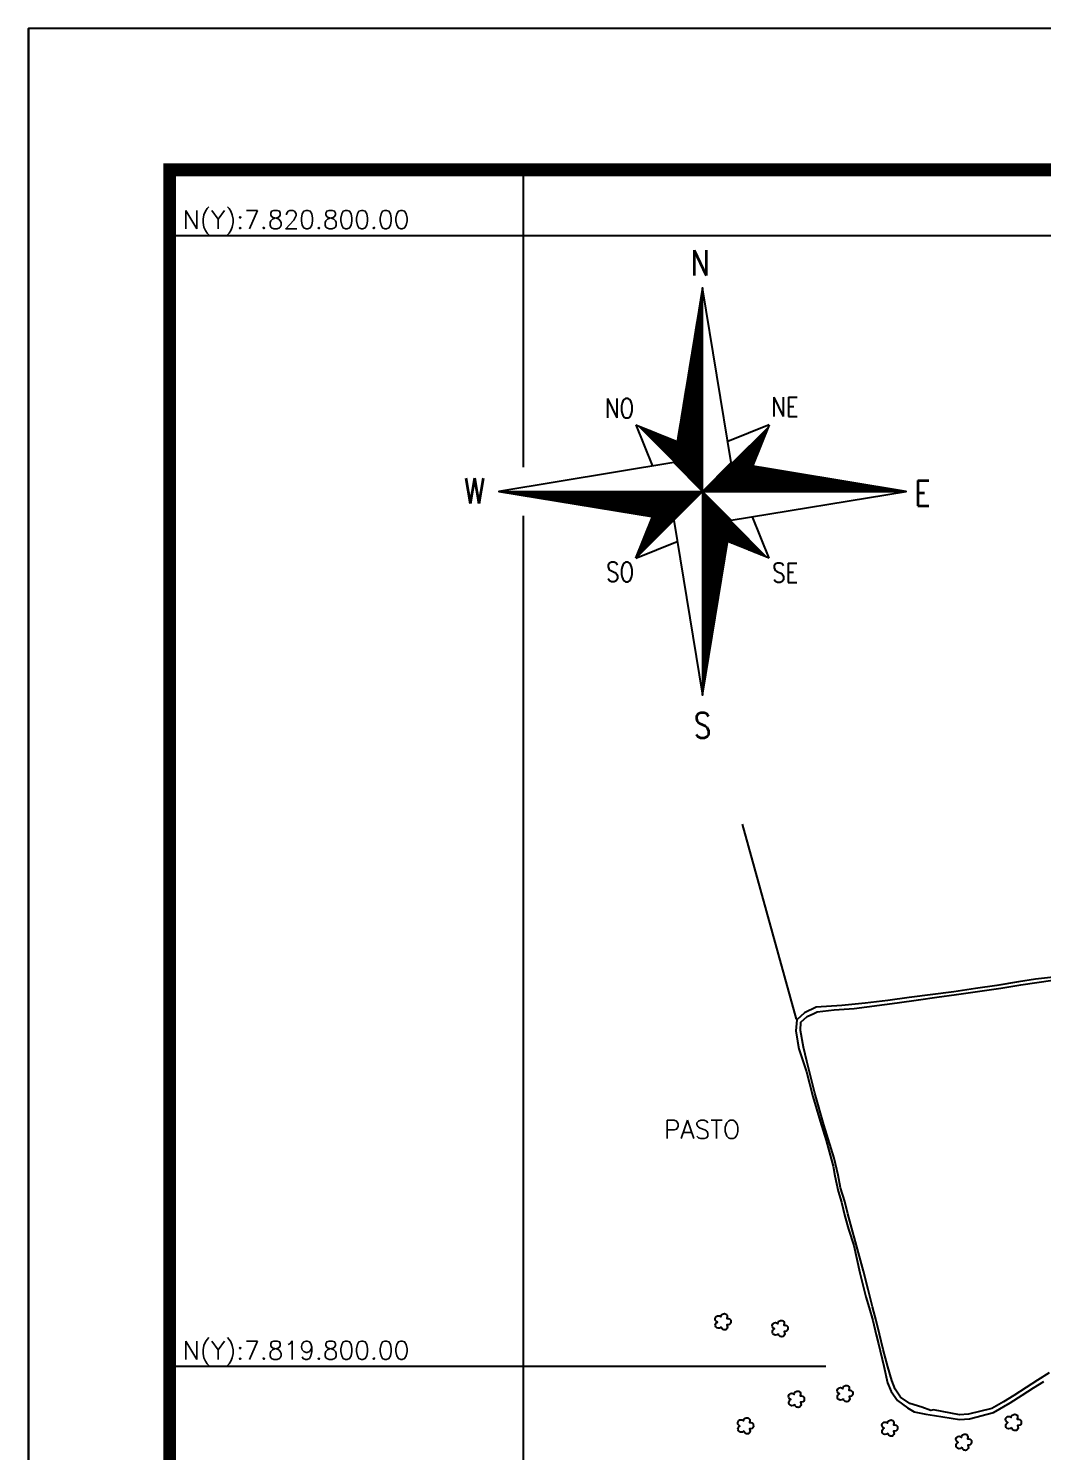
# Model space of a CAD drawing. Extents: x 755862 to 758487, y 7817271 to 7820983.
# Drawn here: x 755862 to 756760, y 7819724 to 7820983 of the extents above; entities that cross this region are included whole.
import ezdxf
from ezdxf.enums import TextEntityAlignment as Align

# ---------------------------------------------------------------- set-up
doc = ezdxf.new("R2010")
doc.units = 0
doc.header["$MEASUREMENT"] = 0
doc.linetypes.add('CONTINUO', pattern=[0])
doc.linetypes.add('LIN0', pattern=[0])
for name, color, linetype in [('0114000282', 1, 'Continuous'), ('_SIMBOLO ARVORE', 118, 'Continuous'), ('MALHA', 8, 'Continuous'), ('MARGEM', 5, 'Continuous'), ('SETA_NORTE', 3, 'Continuous')]:
    doc.layers.add(name, color=color, linetype=linetype)
doc.layers.add('0114000282001', color=5, linetype='Continuous', lineweight=25)
doc.layers.add('TEXTO_DIVERSOS', color=7, linetype='Continuous', lineweight=5)
doc.styles.add('ROMANS', font='romans')
doc.styles.add('Simplex', font='simplex.shx')

# ---------------------------------------------------------------- blocks, each defined once
blk = doc.blocks.new('A$C309442C0')
at = {"layer": 'SETA_NORTE', "linetype": 'Continuous'}
h = blk.add_hatch(dxfattribs=at)
h.set_pattern_fill('ANSI31', color=256, scale=0.1375, angle=-90, style=0)
h.set_pattern_definition([(315, (-215853.3434, 13873.16845), (0.3086963042, 0.3086963042), [])])
h.paths.add_polyline_path([(73.46, 97.41), (74.7, 104.95), (60.04, 110.83)])
h = blk.add_hatch(dxfattribs=at)
h.set_pattern_fill('ANSI31', color=256, scale=0.1375, angle=180, style=0)
h.set_pattern_definition([(225, (13869.59828, 216024.21475), (0.3086963042, -0.3086963042), [])])
h.paths.add_polyline_path([(93.84, 97.41), (101.38, 96.17), (107.26, 110.83)])
h = blk.add_hatch(dxfattribs=at)
h.set_pattern_fill('ANSI31', color=256, scale=0.1375, style=0)
h.set_pattern_definition([(45, (-13702.2971, -215849.77324), (-0.3086963042, 0.3086963042), [])])
h.paths.add_polyline_path([(73.46, 77.03), (65.92, 78.27), (60.04, 63.61)])
h = blk.add_hatch(dxfattribs=at)
h.set_pattern_fill('ANSI31', color=256, scale=0.1375, angle=90, style=0)
h.set_pattern_definition([(135, (216020.6446, -13698.72693), (-0.3086963042, -0.3086963042), [])])
h.paths.add_polyline_path([(93.84, 77.03), (92.6, 69.49), (107.26, 63.61)])
for p, q in [((83.1, 155.96), (83.65, 156.51)), ((83.23, 156.73), (83.65, 157.15)), ((83.35, 157.49), (83.65, 157.79)), ((83.48, 158.25), (83.65, 158.42)), ((83.6, 159.02), (83.65, 159.06)), ((82.1, 149.86), (83.65, 151.42)), ((82.22, 150.63), (83.65, 152.05)), ((82.35, 151.39), (83.65, 152.69)), ((82.47, 152.15), (83.65, 153.33)), ((82.6, 152.91), (83.65, 153.96)), ((82.73, 153.68), (83.65, 154.6)), ((82.85, 154.44), (83.65, 155.24)), ((82.98, 155.2), (83.65, 155.88)), ((81.09, 143.76), (83.65, 146.32)), ((81.22, 144.53), (83.65, 146.96)), ((81.34, 145.29), (83.65, 147.59)), ((81.47, 146.05), (83.65, 148.23)), ((81.59, 146.81), (83.65, 148.87)), ((81.72, 147.58), (83.65, 149.51)), ((81.85, 148.34), (83.65, 150.14)), ((81.97, 149.1), (83.65, 150.78)), ((80.09, 137.66), (83.65, 141.22)), ((80.21, 138.42), (83.65, 141.86)), ((80.34, 139.19), (83.65, 142.5)), ((80.46, 139.95), (83.65, 143.14)), ((80.59, 140.71), (83.65, 143.77)), ((80.72, 141.47), (83.65, 144.41)), ((80.84, 142.24), (83.65, 145.05)), ((80.97, 143), (83.65, 145.68)), ((79.08, 131.56), (83.65, 136.13)), ((79.21, 132.32), (83.65, 136.77)), ((79.33, 133.09), (83.65, 137.4)), ((79.46, 133.85), (83.65, 138.04)), ((79.59, 134.61), (83.65, 138.68)), ((79.71, 135.37), (83.65, 139.31)), ((79.84, 136.14), (83.65, 139.95)), ((79.96, 136.9), (83.65, 140.59)), ((78.08, 125.46), (83.65, 131.03)), ((78.2, 126.22), (83.65, 131.67)), ((78.33, 126.98), (83.65, 132.31)), ((78.45, 127.75), (83.65, 132.94)), ((78.58, 128.51), (83.65, 133.58)), ((78.71, 129.27), (83.65, 134.22)), ((78.83, 130.03), (83.65, 134.85)), ((78.96, 130.8), (83.65, 135.49)), ((77.07, 119.36), (83.65, 125.94)), ((77.2, 120.12), (83.65, 126.57)), ((77.32, 120.88), (83.65, 127.21)), ((77.45, 121.65), (83.65, 127.85)), ((77.58, 122.41), (83.65, 128.48)), ((77.7, 123.17), (83.65, 129.12)), ((77.83, 123.93), (83.65, 129.76)), ((77.95, 124.7), (83.65, 130.39)), ((76.07, 113.26), (83.65, 120.84)), ((76.19, 114.02), (83.65, 121.48)), ((76.32, 114.78), (83.65, 122.11)), ((76.44, 115.54), (83.65, 122.75)), ((76.57, 116.31), (83.65, 123.39)), ((76.7, 117.07), (83.65, 124.02)), ((76.82, 117.83), (83.65, 124.66)), ((76.95, 118.59), (83.65, 125.3)), ((75.19, 107.92), (83.65, 116.38)), ((75.31, 108.68), (83.65, 117.02)), ((75.44, 109.44), (83.65, 117.65)), ((75.57, 110.21), (83.65, 118.29)), ((75.69, 110.97), (83.65, 118.93)), ((75.82, 111.73), (83.65, 119.57)), ((75.94, 112.49), (83.65, 120.2)), ((60.04, 110.83), (74.7, 104.95)), ((60.04, 110.83), (65.92, 96.17)), ((74.18, 101.82), (83.65, 111.28)), ((74.31, 102.58), (83.65, 111.92)), ((74.43, 103.34), (83.65, 112.56)), ((74.56, 104.1), (83.65, 113.19)), ((74.69, 104.87), (83.65, 113.83)), ((74.81, 105.63), (83.65, 114.47)), ((74.94, 106.39), (83.65, 115.11)), ((75.06, 107.16), (83.65, 115.74)), ((107.26, 110.83), (92.6, 104.95)), ((107.26, 110.83), (101.38, 96.17)), ((73.53, 97.34), (83.65, 107.46)), ((73.56, 98), (83.65, 108.1)), ((73.68, 98.77), (83.65, 108.74)), ((73.81, 99.53), (83.65, 109.37)), ((73.85, 97.02), (83.65, 106.82)), ((73.93, 100.29), (83.65, 110.01)), ((74.06, 101.05), (83.65, 110.65)), ((74.17, 96.7), (83.65, 106.19)), ((74.49, 96.39), (83.65, 105.55)), ((74.8, 96.07), (83.65, 104.91)), ((75.12, 95.75), (83.65, 104.28)), ((75.44, 95.43), (83.65, 103.64)), ((75.76, 95.11), (83.65, 103)), ((76.08, 94.79), (83.65, 102.37)), ((76.4, 94.47), (83.65, 101.73)), ((76.72, 94.16), (83.65, 101.09)), ((77.03, 93.84), (83.65, 100.45)), ((77.35, 93.52), (83.65, 99.82)), ((77.67, 93.2), (83.65, 99.18)), ((77.99, 92.88), (83.65, 98.54)), ((78.31, 92.56), (83.65, 97.91)), ((78.63, 92.24), (83.65, 97.27)), ((78.94, 91.93), (83.65, 96.63)), ((79.26, 91.61), (83.65, 95.99)), ((83.79, 87.22), (93.97, 97.39)), ((84.43, 87.22), (94.51, 97.3)), ((85.07, 87.22), (95.06, 97.21)), ((85.71, 87.22), (95.61, 97.12)), ((86.34, 87.22), (96.15, 97.03)), ((86.98, 87.22), (96.7, 96.94)), ((87.62, 87.22), (97.25, 96.85)), ((88.25, 87.22), (97.8, 96.76)), ((88.89, 87.22), (98.34, 96.67)), ((89.53, 87.22), (98.89, 96.58)), ((90.17, 87.22), (99.44, 96.49)), ((90.8, 87.22), (99.98, 96.4)), ((91.44, 87.22), (100.53, 96.31)), ((92.08, 87.22), (101.08, 96.22)), ((92.71, 87.22), (101.62, 96.13)), ((93.35, 87.22), (102.17, 96.04)), ((93.99, 87.22), (102.72, 95.95)), ((94.62, 87.22), (103.27, 95.86)), ((95.26, 87.22), (103.81, 95.77)), ((95.9, 87.22), (104.36, 95.68)), ((79.58, 91.29), (83.65, 95.36)), ((79.9, 90.97), (83.65, 94.72)), ((80.22, 90.65), (83.65, 94.08)), ((80.54, 90.33), (83.65, 93.45)), ((80.86, 90.02), (83.65, 92.81)), ((81.17, 89.7), (83.65, 92.17)), ((81.49, 89.38), (83.65, 91.54)), ((81.81, 89.06), (83.65, 90.9)), ((96.54, 87.22), (104.91, 95.59)), ((97.17, 87.22), (105.45, 95.5)), ((97.81, 87.22), (106, 95.41)), ((98.45, 87.22), (106.55, 95.32)), ((99.08, 87.22), (107.09, 95.23)), ((99.72, 87.22), (107.64, 95.14)), ((100.36, 87.22), (108.19, 95.05)), ((100.99, 87.22), (108.73, 94.96)), ((101.63, 87.22), (109.28, 94.87)), ((102.27, 87.22), (109.83, 94.78)), ((102.91, 87.22), (110.38, 94.69)), ((103.54, 87.22), (110.92, 94.6)), ((104.18, 87.22), (111.47, 94.51)), ((104.82, 87.22), (112.02, 94.42)), ((105.45, 87.22), (112.56, 94.33)), ((106.09, 87.22), (113.11, 94.24)), ((106.73, 87.22), (113.66, 94.15)), ((107.37, 87.22), (114.2, 94.06)), ((108, 87.22), (114.75, 93.97)), ((108.64, 87.22), (115.3, 93.88)), ((109.28, 87.22), (115.84, 93.79)), ((109.91, 87.22), (116.39, 93.7)), ((110.55, 87.22), (116.94, 93.61)), ((111.19, 87.22), (117.49, 93.52)), ((111.82, 87.22), (118.03, 93.43)), ((112.46, 87.22), (118.58, 93.34)), ((113.1, 87.22), (119.13, 93.25)), ((113.74, 87.22), (119.67, 93.16)), ((114.37, 87.22), (120.22, 93.07)), ((115.01, 87.22), (120.77, 92.98)), ((115.65, 87.22), (121.31, 92.89)), ((116.28, 87.22), (121.86, 92.8)), ((116.92, 87.22), (122.41, 92.71)), ((117.56, 87.22), (122.95, 92.62)), ((118.19, 87.22), (123.5, 92.53)), ((118.83, 87.22), (124.05, 92.44)), ((119.47, 87.22), (124.6, 92.35)), ((120.11, 87.22), (125.14, 92.26)), ((120.74, 87.22), (125.69, 92.17)), ((121.38, 87.22), (126.24, 92.08)), ((122.02, 87.22), (126.78, 91.99)), ((122.65, 87.22), (127.33, 91.9)), ((123.29, 87.22), (127.88, 91.81)), ((123.93, 87.22), (128.42, 91.72)), ((124.56, 87.22), (128.97, 91.63)), ((125.2, 87.22), (129.52, 91.54)), ((125.84, 87.22), (130.07, 91.45)), ((126.48, 87.22), (130.61, 91.36)), ((127.11, 87.22), (131.16, 91.27)), ((127.75, 87.22), (131.71, 91.18)), ((128.39, 87.22), (132.25, 91.09)), ((129.02, 87.22), (132.8, 91)), ((129.66, 87.22), (133.35, 90.91)), ((130.3, 87.22), (133.89, 90.82)), ((130.94, 87.22), (134.44, 90.73)), ((131.57, 87.22), (134.99, 90.64)), ((11.78, 87.19), (11.81, 87.22)), ((12.32, 87.1), (12.45, 87.22)), ((12.87, 87.01), (13.08, 87.22)), ((13.42, 86.92), (13.72, 87.22)), ((13.97, 86.83), (14.36, 87.22)), ((14.51, 86.74), (15, 87.22)), ((15.06, 86.65), (15.63, 87.22)), ((15.61, 86.56), (16.27, 87.22)), ((16.15, 86.47), (16.91, 87.22)), ((16.7, 86.38), (17.54, 87.22)), ((17.25, 86.29), (18.18, 87.22)), ((17.79, 86.2), (18.82, 87.22)), ((18.34, 86.11), (19.45, 87.22)), ((18.89, 86.02), (20.09, 87.22)), ((19.43, 85.93), (20.73, 87.22)), ((19.98, 85.84), (21.37, 87.22)), ((20.53, 85.75), (22, 87.22)), ((21.08, 85.66), (22.64, 87.22)), ((21.62, 85.57), (23.28, 87.22)), ((22.17, 85.48), (23.91, 87.22)), ((22.72, 85.39), (24.55, 87.22)), ((23.26, 85.3), (25.19, 87.22)), ((23.81, 85.21), (25.82, 87.22)), ((24.36, 85.12), (26.46, 87.22)), ((24.9, 85.03), (27.1, 87.22)), ((25.45, 84.94), (27.74, 87.22)), ((26, 84.85), (28.37, 87.22)), ((26.54, 84.76), (29.01, 87.22)), ((27.09, 84.67), (29.65, 87.22)), ((27.64, 84.58), (30.28, 87.22)), ((28.19, 84.49), (30.92, 87.22)), ((28.73, 84.4), (31.56, 87.22)), ((29.28, 84.31), (32.2, 87.22)), ((29.83, 84.22), (32.83, 87.22)), ((30.37, 84.12), (33.47, 87.22)), ((30.92, 84.03), (34.11, 87.22)), ((31.47, 83.94), (34.74, 87.22)), ((32.01, 83.85), (35.38, 87.22)), ((32.56, 83.76), (36.02, 87.22)), ((33.11, 83.67), (36.65, 87.22)), ((33.66, 83.58), (37.29, 87.22)), ((34.2, 83.49), (37.93, 87.22)), ((34.75, 83.4), (38.57, 87.22)), ((35.3, 83.31), (39.2, 87.22)), ((35.84, 83.22), (39.84, 87.22)), ((36.39, 83.13), (40.48, 87.22)), ((36.94, 83.04), (41.11, 87.22)), ((37.48, 82.95), (41.75, 87.22)), ((38.03, 82.86), (42.39, 87.22)), ((38.58, 82.77), (43.02, 87.22)), ((39.12, 82.68), (43.66, 87.22)), ((39.67, 82.59), (44.3, 87.22)), ((40.22, 82.5), (44.94, 87.22)), ((40.77, 82.41), (45.57, 87.22)), ((41.31, 82.32), (46.21, 87.22)), ((41.86, 82.23), (46.85, 87.22)), ((42.41, 82.14), (47.48, 87.22)), ((42.95, 82.05), (48.12, 87.22)), ((43.5, 81.96), (48.76, 87.22)), ((44.05, 81.87), (49.4, 87.22)), ((44.59, 81.78), (50.03, 87.22)), ((45.14, 81.69), (50.67, 87.22)), ((45.69, 81.6), (51.31, 87.22)), ((46.23, 81.51), (51.94, 87.22)), ((46.78, 81.42), (52.58, 87.22)), ((47.33, 81.33), (53.22, 87.22)), ((47.88, 81.24), (53.85, 87.22)), ((48.42, 81.15), (54.49, 87.22)), ((48.97, 81.06), (55.13, 87.22)), ((49.52, 80.97), (55.77, 87.22)), ((50.06, 80.88), (56.4, 87.22)), ((50.61, 80.79), (57.04, 87.22)), ((51.16, 80.7), (57.68, 87.22)), ((51.7, 80.61), (58.31, 87.22)), ((52.25, 80.52), (58.95, 87.22)), ((52.8, 80.43), (59.59, 87.22)), ((53.35, 80.34), (60.22, 87.22)), ((53.89, 80.25), (60.86, 87.22)), ((54.44, 80.16), (61.5, 87.22)), ((54.99, 80.07), (62.14, 87.22)), ((55.53, 79.98), (62.77, 87.22)), ((56.08, 79.89), (63.41, 87.22)), ((56.63, 79.8), (64.05, 87.22)), ((57.17, 79.71), (64.68, 87.22)), ((57.72, 79.62), (65.32, 87.22)), ((58.27, 79.53), (65.96, 87.22)), ((58.81, 79.44), (66.59, 87.22)), ((59.36, 79.35), (67.23, 87.22)), ((59.91, 79.26), (67.87, 87.22)), ((83.65, 87.22), (60.04, 63.61)), ((60.46, 79.17), (68.51, 87.22)), ((61, 79.08), (69.14, 87.22)), ((61.55, 78.99), (69.78, 87.22)), ((62.1, 78.9), (70.42, 87.22)), ((62.64, 78.81), (71.05, 87.22)), ((63.19, 78.72), (71.69, 87.22)), ((63.74, 78.63), (72.33, 87.22)), ((64.28, 78.54), (72.97, 87.22)), ((64.83, 78.45), (73.6, 87.22)), ((65.38, 78.36), (74.24, 87.22)), ((65.92, 78.27), (74.88, 87.22)), ((66.47, 78.18), (75.51, 87.22)), ((67.02, 78.09), (76.15, 87.22)), ((67.57, 78), (76.79, 87.22)), ((68.11, 77.91), (77.42, 87.22)), ((68.66, 77.82), (78.06, 87.22)), ((69.21, 77.73), (78.7, 87.22)), ((69.75, 77.64), (79.34, 87.22)), ((70.3, 77.55), (79.97, 87.22)), ((70.85, 77.46), (80.61, 87.22)), ((71.39, 77.37), (81.25, 87.22)), ((71.94, 77.28), (81.88, 87.22)), ((72.49, 77.19), (82.52, 87.22)), ((73.04, 77.1), (83.16, 87.22)), ((82.13, 88.74), (83.65, 90.26)), ((82.45, 88.42), (83.65, 89.62)), ((82.77, 88.1), (83.65, 88.99)), ((83.09, 87.79), (83.65, 88.35)), ((83.4, 87.47), (83.65, 87.71)), ((83.65, 87.08), (83.72, 87.15)), ((83.65, 86.44), (84.04, 86.83)), ((83.65, 85.8), (84.36, 86.51)), ((83.65, 85.17), (84.68, 86.19)), ((83.65, 84.53), (85, 85.87)), ((132.21, 87.22), (135.53, 90.55)), ((132.85, 87.22), (136.08, 90.46)), ((133.48, 87.22), (136.63, 90.37)), ((134.12, 87.22), (137.18, 90.28)), ((134.76, 87.22), (137.72, 90.19)), ((135.39, 87.22), (138.27, 90.1)), ((136.03, 87.22), (138.82, 90.01)), ((136.67, 87.22), (139.36, 89.92)), ((137.31, 87.22), (139.91, 89.83)), ((137.94, 87.22), (140.46, 89.74)), ((138.58, 87.22), (141, 89.65)), ((139.22, 87.22), (141.55, 89.56)), ((139.85, 87.22), (142.1, 89.46)), ((140.49, 87.22), (142.64, 89.37)), ((141.13, 87.22), (143.19, 89.28)), ((141.76, 87.22), (143.74, 89.19)), ((142.4, 87.22), (144.29, 89.1)), ((143.04, 87.22), (144.83, 89.01)), ((143.68, 87.22), (145.38, 88.92)), ((144.31, 87.22), (145.93, 88.83)), ((144.95, 87.22), (146.47, 88.74)), ((145.59, 87.22), (147.02, 88.65)), ((146.22, 87.22), (147.57, 88.56)), ((146.86, 87.22), (148.11, 88.47)), ((147.5, 87.22), (148.66, 88.38)), ((148.14, 87.22), (149.21, 88.29)), ((148.77, 87.22), (149.76, 88.2)), ((149.41, 87.22), (150.3, 88.11)), ((150.05, 87.22), (150.85, 88.02)), ((150.68, 87.22), (151.4, 87.93)), ((151.32, 87.22), (151.94, 87.84)), ((151.96, 87.22), (152.49, 87.75)), ((152.59, 87.22), (153.04, 87.66)), ((153.23, 87.22), (153.58, 87.57)), ((153.87, 87.22), (154.13, 87.48)), ((154.51, 87.22), (154.68, 87.39)), ((155.14, 87.22), (155.22, 87.3)), ((83.65, 83.89), (85.32, 85.56)), ((83.65, 83.25), (85.63, 85.24)), ((83.65, 82.62), (85.95, 84.92)), ((83.65, 81.98), (86.27, 84.6)), ((83.65, 81.34), (86.59, 84.28)), ((83.65, 80.71), (86.91, 83.96)), ((83.65, 80.07), (87.23, 83.64)), ((83.65, 79.43), (87.54, 83.33)), ((83.65, 78.8), (87.86, 83.01)), ((83.65, 78.16), (88.18, 82.69)), ((83.65, 77.52), (88.5, 82.37)), ((83.65, 76.88), (88.82, 82.05)), ((83.65, 76.25), (89.14, 81.73)), ((83.65, 75.61), (89.46, 81.42)), ((83.65, 74.97), (89.77, 81.1)), ((83.65, 74.34), (90.09, 80.78)), ((60.04, 63.61), (65.92, 78.27)), ((83.65, 73.7), (90.41, 80.46)), ((83.65, 73.06), (90.73, 80.14)), ((83.65, 72.42), (91.05, 79.82)), ((83.65, 71.79), (91.37, 79.5)), ((83.65, 71.15), (91.69, 79.19)), ((83.65, 70.51), (92, 78.87)), ((83.65, 69.88), (92.32, 78.55)), ((83.65, 69.24), (92.64, 78.23)), ((83.65, 68.6), (92.96, 77.91)), ((83.65, 67.97), (93.28, 77.59)), ((83.65, 67.33), (93.6, 77.27)), ((83.65, 66.69), (93.81, 76.86)), ((83.65, 66.05), (93.69, 76.09)), ((107.26, 63.61), (101.38, 78.27)), ((83.65, 65.42), (93.56, 75.33)), ((83.65, 64.78), (93.44, 74.57)), ((83.65, 64.14), (93.31, 73.8)), ((83.65, 63.51), (93.19, 73.04)), ((83.65, 62.87), (93.06, 72.28)), ((83.65, 62.23), (92.94, 71.52)), ((83.65, 61.6), (92.81, 70.75)), ((60.04, 63.61), (74.7, 69.49)), ((83.65, 60.96), (92.68, 69.99)), ((83.65, 60.32), (92.56, 69.23)), ((83.65, 59.68), (92.43, 68.47)), ((83.65, 59.05), (92.31, 67.7)), ((83.65, 58.41), (92.18, 66.94)), ((83.65, 57.77), (92.06, 66.18)), ((107.26, 63.61), (92.6, 69.49)), ((83.65, 57.14), (91.93, 65.42)), ((83.65, 56.5), (91.8, 64.65)), ((83.65, 55.86), (91.68, 63.89)), ((83.65, 55.22), (91.55, 63.13)), ((83.65, 54.59), (91.43, 62.37)), ((83.65, 53.95), (91.3, 61.6)), ((83.65, 53.31), (91.18, 60.84)), ((83.65, 52.68), (91.05, 60.08)), ((83.65, 52.04), (90.93, 59.31)), ((83.65, 51.4), (90.8, 58.55)), ((83.65, 50.77), (90.67, 57.79)), ((83.65, 50.13), (90.55, 57.03)), ((83.65, 49.49), (90.42, 56.26)), ((83.65, 48.85), (90.3, 55.5)), ((83.65, 48.22), (90.17, 54.74)), ((83.65, 47.58), (90.05, 53.98)), ((83.65, 46.94), (89.92, 53.21)), ((83.65, 46.31), (89.79, 52.45)), ((83.65, 45.67), (89.67, 51.69)), ((83.65, 45.03), (89.54, 50.93)), ((83.65, 44.4), (89.42, 50.16)), ((83.65, 43.76), (89.29, 49.4)), ((83.65, 43.12), (89.17, 48.64)), ((83.65, 42.48), (89.04, 47.87)), ((83.65, 41.85), (88.92, 47.11)), ((83.65, 41.21), (88.79, 46.35)), ((83.65, 40.57), (88.66, 45.59)), ((83.65, 39.94), (88.54, 44.82)), ((83.65, 39.3), (88.41, 44.06)), ((83.65, 38.66), (88.29, 43.3)), ((83.65, 38.02), (88.16, 42.54)), ((83.65, 37.39), (88.04, 41.77)), ((83.65, 36.75), (87.91, 41.01)), ((83.65, 36.11), (87.78, 40.25)), ((83.65, 35.48), (87.66, 39.49)), ((83.65, 34.84), (87.53, 38.72)), ((83.65, 34.2), (87.41, 37.96)), ((83.65, 33.57), (87.28, 37.2)), ((83.65, 32.93), (87.16, 36.43)), ((83.65, 32.29), (87.03, 35.67)), ((83.65, 31.65), (86.91, 34.91)), ((83.65, 31.02), (86.78, 34.15)), ((83.65, 30.38), (86.65, 33.38)), ((83.65, 29.74), (86.53, 32.62)), ((83.65, 29.11), (86.4, 31.86)), ((83.65, 28.47), (86.28, 31.1)), ((83.65, 27.83), (86.15, 30.33)), ((83.65, 27.2), (86.03, 29.57)), ((83.65, 26.56), (85.9, 28.81)), ((83.65, 25.92), (85.77, 28.05)), ((83.65, 25.28), (85.65, 27.28)), ((83.65, 24.65), (85.52, 26.52)), ((83.65, 24.01), (85.4, 25.76)), ((83.65, 23.37), (85.27, 25)), ((83.65, 22.74), (85.15, 24.23)), ((83.65, 22.1), (85.02, 23.47)), ((83.65, 21.46), (84.9, 22.71)), ((83.65, 20.83), (84.77, 21.94)), ((83.65, 20.19), (84.64, 21.18)), ((83.65, 19.55), (84.52, 20.42)), ((83.65, 18.91), (84.39, 19.66)), ((83.65, 18.28), (84.27, 18.89)), ((83.65, 17.64), (84.14, 18.13)), ((83.65, 17), (84.02, 17.37)), ((83.65, 16.37), (83.89, 16.61)), ((83.65, 15.73), (83.76, 15.84))]:
    blk.add_line(p, q, dxfattribs=at)
blk.add_lwpolyline([(93.84, 77.03), (155.72, 87.22), (93.84, 97.41), (83.65, 159.29), (73.46, 97.41), (11.58, 87.22), (73.46, 77.03), (83.65, 15.15)], close=True, dxfattribs=at)
for points in [[(83.65, 87.22), (83.65, 159.29)], [(83.65, 87.22), (73.46, 97.41)], [(83.65, 87.22), (93.84, 97.41)], [(11.58, 87.22), (155.72, 87.22)], [(83.65, 87.22), (73.46, 77.03)], [(83.65, 87.22), (93.84, 77.03)], [(83.65, 87.22), (83.65, 15.15)]]:
    blk.add_lwpolyline(points, dxfattribs=at)
at = {"layer": 'SETA_NORTE', "color": 7, "lineweight": 30, "style": 'ROMANS', "width": 0.8}
for s, height, p in [('N ', 8.938, (79.47, 163.6)), ('NO', 6.875, (49.06, 113.22)), ('NE', 6.875, (107.97, 113.71)), ('W', 8.94, (-0.68, 82.95)), ('E', 8.94, (158.6, 82.11)), ('SO', 6.875, (49.53, 55.28)), ('SE', 6.875, (108.31, 55.02)), ('S', 8.94, (80.57, 0))]:
    blk.add_text(s, height=height, dxfattribs=at).set_placement(p)

msp = doc.modelspace()

# ---------------------------------------------------------------- linework, layer by layer
at = {"linetype": 'ByBlock'}
msp.add_lwpolyline([(756541.8, 7820106.8), (756494.3, 7820279.4)], dxfattribs=at)
at = {"layer": '0114000282'}
msp.add_lwpolyline([(756772.1, 7820144.4), (756753.5, 7820142.3), (756738.3, 7820140), (756719.3, 7820136.7), (756700.4, 7820133.9), (756681.2, 7820131.1), (756641.6, 7820126.1), (756622.8, 7820123.5), (756602.7, 7820120.9), (756582, 7820118.8), (756559.3, 7820117.4), (756549.1, 7820112.6), (756542.1, 7820106.2), (756542.1, 7820106.2), (756541.3, 7820096.6), (756541.3, 7820096.6), (756542.9, 7820087.5), (756544, 7820080.6), (756550.7, 7820060.3), (756556.5, 7820038.4), (756562.8, 7820016.5), (756568.3, 7819999.6), (756574.5, 7819976.9), (756576, 7819968.3), (756578.9, 7819954.8), (756581.8, 7819944.9), (756584.7, 7819932.5), (756588, 7819921), (756592.7, 7819906.6), (756598.1, 7819882.4), (756603.3, 7819861.4), (756606.3, 7819851.6), (756609.4, 7819840.3), (756612.5, 7819827.6), (756614.6, 7819819.7), (756619.1, 7819800.1), (756622.4, 7819785.1), (756625.6, 7819777.6), (756631.2, 7819769.7), (756640.3, 7819763.1), (756646.2, 7819759.7), (756656.4, 7819757.5), (756664, 7819756.4), (756686.1, 7819752.8), (756686.1, 7819752.8), (756694.9, 7819753.4), (756716.3, 7819758.9), (756716.3, 7819758.9), (756716.3, 7819758.9), (756731.1, 7819767.5), (756741.7, 7819774.2), (756751.8, 7819780.9), (756760.9, 7819786.3)], dxfattribs=at)
at = {"layer": '0114000282001', "flags": 128}
msp.add_lwpolyline([(756765.6, 7819794.1), (756755.2, 7819787.5), (756745.1, 7819781.2), (756734.3, 7819774), (756725.1, 7819768.4), (756714.8, 7819762.6), (756694.2, 7819757.4), (756686.3, 7819756.8), (756663.3, 7819761.2), (756660.7, 7819760.8), (756652.8, 7819763.6), (756642.1, 7819766.8), (756634.1, 7819772.6), (756629.2, 7819779.5), (756626.2, 7819787.4), (756622.7, 7819799.4), (756618.7, 7819814.8), (756615.4, 7819828.3), (756612.3, 7819840.4), (756609.2, 7819852.3), (756605.5, 7819867.8), (756601.3, 7819883.9), (756594.2, 7819909.8), (756590.9, 7819921.8), (756587.4, 7819934.6), (756584.7, 7819945.7), (756580.9, 7819957.6), (756578.9, 7819968.9), (756575.3, 7819983.8), (756566.1, 7820013.4), (756558.3, 7820041.5), (756551.1, 7820069.6), (756548, 7820082.2), (756545.4, 7820096.7), (756545.9, 7820104.1), (756551.3, 7820109.1), (756557.3, 7820112), (756560.3, 7820113.4), (756575.2, 7820115.2), (756593, 7820116.4), (756631.1, 7820121.4), (756649.8, 7820124), (756666, 7820126.2), (756683.6, 7820128.7), (756722.6, 7820134.2), (756740.3, 7820137.1), (756768.8, 7820141.2)], dxfattribs=at)
at = {"layer": '_SIMBOLO ARVORE', "linetype": 'CONTINUO'}
for points in [[(756475.3, 7819834.7, 0), (756474.1, 7819833.7, 0), (756472.5, 7819833.5, 0), (756471.4, 7819833.9, 0), (756470.6, 7819834.7, 0), (756470.2, 7819835.6, 0), (756470.1, 7819836.9, 0), (756470.6, 7819837.8, 0), (756471, 7819838.4, 0), (756471.9, 7819839, 0), (756471.4, 7819839.2, 0), (756470.8, 7819839.7, 0), (756470.1, 7819840.7, 0), (756470, 7819842, 0), (756470.5, 7819843.3, 0), (756471, 7819843.8, 0), (756471.9, 7819844.4, 0), (756472.9, 7819844.5, 0), (756473.7, 7819844.4, 0), (756474.3, 7819844.1, 0), (756475, 7819843.5, 0), (756475.2, 7819844.6, 0), (756475.4, 7819845.1, 0), (756475.9, 7819845.7, 0), (756476.6, 7819846, 0), (756477.3, 7819846.3, 0), (756478.2, 7819846.4, 0), (756478.9, 7819846.3, 0), (756479.6, 7819846, 0), (756480.1, 7819845.5, 0), (756480.5, 7819844.7, 0), (756480.6, 7819843.7, 0), (756480.3, 7819842.1, 0), (756481.4, 7819842.1, 0), (756482.3, 7819841.9, 0), (756483.2, 7819841.2, 0), (756483.7, 7819840.7, 0), (756483.8, 7819838.4, 0), (756483.3, 7819837.4, 0), (756482.6, 7819836.8, 0), (756481.4, 7819836.5, 0), (756480.4, 7819836.6, 0), (756481, 7819834.5, 0), (756480.7, 7819833.6, 0), (756480.1, 7819832.8, 0), (756479.4, 7819832.2, 0), (756478.5, 7819832, 0), (756477.6, 7819832.1, 0), (756476.9, 7819832.3, 0), (756476.1, 7819833, 0), (756475.5, 7819833.8, 0), (756475.4, 7819834.8, 0)], [(756525.8, 7819828.7, 0), (756524.6, 7819827.7, 0), (756523, 7819827.5, 0), (756521.9, 7819827.9, 0), (756521.1, 7819828.7, 0), (756520.7, 7819829.6, 0), (756520.6, 7819830.9, 0), (756521.1, 7819831.8, 0), (756521.5, 7819832.4, 0), (756522.4, 7819833, 0), (756521.9, 7819833.2, 0), (756521.3, 7819833.7, 0), (756520.6, 7819834.7, 0), (756520.5, 7819836, 0), (756521, 7819837.3, 0), (756521.5, 7819837.8, 0), (756522.4, 7819838.4, 0), (756523.4, 7819838.5, 0), (756524.2, 7819838.4, 0), (756524.8, 7819838.1, 0), (756525.5, 7819837.5, 0), (756525.7, 7819838.6, 0), (756525.9, 7819839.1, 0), (756526.4, 7819839.7, 0), (756527.1, 7819840, 0), (756527.8, 7819840.3, 0), (756528.7, 7819840.4, 0), (756529.4, 7819840.3, 0), (756530.1, 7819840, 0), (756530.6, 7819839.5, 0), (756531, 7819838.7, 0), (756531.1, 7819837.7, 0), (756530.8, 7819836.1, 0), (756531.9, 7819836.1, 0), (756532.8, 7819835.9, 0), (756533.7, 7819835.2, 0), (756534.2, 7819834.7, 0), (756534.3, 7819832.4, 0), (756533.8, 7819831.4, 0), (756533.1, 7819830.8, 0), (756531.9, 7819830.5, 0), (756530.9, 7819830.6, 0), (756531.5, 7819828.5, 0), (756531.2, 7819827.6, 0), (756530.6, 7819826.8, 0), (756529.9, 7819826.2, 0), (756529, 7819826, 0), (756528.1, 7819826.1, 0), (756527.4, 7819826.3, 0), (756526.6, 7819827, 0), (756526, 7819827.8, 0), (756525.9, 7819828.8, 0)], [(756540.3, 7819766.2, 0), (756539.1, 7819765.2, 0), (756537.5, 7819765, 0), (756536.4, 7819765.4, 0), (756535.6, 7819766.2, 0), (756535.2, 7819767.1, 0), (756535.1, 7819768.4, 0), (756535.6, 7819769.3, 0), (756536, 7819769.9, 0), (756536.9, 7819770.5, 0), (756536.4, 7819770.7, 0), (756535.8, 7819771.2, 0), (756535.1, 7819772.2, 0), (756535, 7819773.5, 0), (756535.5, 7819774.8, 0), (756536, 7819775.3, 0), (756536.9, 7819775.9, 0), (756537.9, 7819776, 0), (756538.7, 7819775.9, 0), (756539.3, 7819775.6, 0), (756540, 7819775, 0), (756540.2, 7819776.1, 0), (756540.4, 7819776.6, 0), (756540.9, 7819777.2, 0), (756541.6, 7819777.5, 0), (756542.3, 7819777.8, 0), (756543.2, 7819777.9, 0), (756543.9, 7819777.8, 0), (756544.6, 7819777.5, 0), (756545.1, 7819777, 0), (756545.5, 7819776.2, 0), (756545.6, 7819775.2, 0), (756545.3, 7819773.6, 0), (756546.4, 7819773.6, 0), (756547.3, 7819773.4, 0), (756548.2, 7819772.7, 0), (756548.7, 7819772.2, 0), (756548.8, 7819769.9, 0), (756548.3, 7819768.9, 0), (756547.6, 7819768.3, 0), (756546.4, 7819768, 0), (756545.4, 7819768.1, 0), (756546, 7819766, 0), (756545.7, 7819765.1, 0), (756545.1, 7819764.3, 0), (756544.4, 7819763.7, 0), (756543.5, 7819763.5, 0), (756542.6, 7819763.6, 0), (756541.9, 7819763.8, 0), (756541.1, 7819764.5, 0), (756540.5, 7819765.3, 0), (756540.4, 7819766.3, 0)], [(756583.3, 7819771.2, 0), (756582.1, 7819770.2, 0), (756580.5, 7819770, 0), (756579.4, 7819770.4, 0), (756578.6, 7819771.2, 0), (756578.2, 7819772.1, 0), (756578.1, 7819773.4, 0), (756578.6, 7819774.3, 0), (756579, 7819774.9, 0), (756579.9, 7819775.5, 0), (756579.4, 7819775.7, 0), (756578.8, 7819776.2, 0), (756578.1, 7819777.2, 0), (756578, 7819778.5, 0), (756578.5, 7819779.8, 0), (756579, 7819780.3, 0), (756579.9, 7819780.9, 0), (756580.9, 7819781, 0), (756581.7, 7819780.9, 0), (756582.3, 7819780.6, 0), (756583, 7819780, 0), (756583.2, 7819781.1, 0), (756583.4, 7819781.6, 0), (756583.9, 7819782.2, 0), (756584.6, 7819782.5, 0), (756585.3, 7819782.8, 0), (756586.2, 7819782.9, 0), (756586.9, 7819782.8, 0), (756587.6, 7819782.5, 0), (756588.1, 7819782, 0), (756588.5, 7819781.2, 0), (756588.6, 7819780.2, 0), (756588.3, 7819778.6, 0), (756589.4, 7819778.6, 0), (756590.3, 7819778.4, 0), (756591.2, 7819777.7, 0), (756591.7, 7819777.2, 0), (756591.8, 7819774.9, 0), (756591.3, 7819773.9, 0), (756590.6, 7819773.3, 0), (756589.4, 7819773, 0), (756588.4, 7819773.1, 0), (756589, 7819771, 0), (756588.7, 7819770.1, 0), (756588.1, 7819769.3, 0), (756587.4, 7819768.7, 0), (756586.5, 7819768.5, 0), (756585.6, 7819768.6, 0), (756584.9, 7819768.8, 0), (756584.1, 7819769.5, 0), (756583.5, 7819770.3, 0), (756583.4, 7819771.3, 0)], [(756495.3, 7819742.7, 0), (756494.1, 7819741.7, 0), (756492.5, 7819741.5, 0), (756491.4, 7819741.9, 0), (756490.6, 7819742.7, 0), (756490.2, 7819743.6, 0), (756490.1, 7819744.9, 0), (756490.6, 7819745.8, 0), (756491, 7819746.4, 0), (756491.9, 7819747, 0), (756491.4, 7819747.2, 0), (756490.8, 7819747.7, 0), (756490.1, 7819748.7, 0), (756490, 7819750, 0), (756490.5, 7819751.3, 0), (756491, 7819751.8, 0), (756491.9, 7819752.4, 0), (756492.9, 7819752.5, 0), (756493.7, 7819752.4, 0), (756494.3, 7819752.1, 0), (756495, 7819751.5, 0), (756495.2, 7819752.6, 0), (756495.4, 7819753.1, 0), (756495.9, 7819753.7, 0), (756496.6, 7819754, 0), (756497.3, 7819754.3, 0), (756498.2, 7819754.4, 0), (756498.9, 7819754.3, 0), (756499.6, 7819754, 0), (756500.1, 7819753.5, 0), (756500.5, 7819752.7, 0), (756500.6, 7819751.7, 0), (756500.3, 7819750.1, 0), (756501.4, 7819750.1, 0), (756502.3, 7819749.9, 0), (756503.2, 7819749.2, 0), (756503.7, 7819748.7, 0), (756503.8, 7819746.4, 0), (756503.3, 7819745.4, 0), (756502.6, 7819744.8, 0), (756501.4, 7819744.5, 0), (756500.4, 7819744.6, 0), (756501, 7819742.5, 0), (756500.7, 7819741.6, 0), (756500.1, 7819740.8, 0), (756499.4, 7819740.2, 0), (756498.5, 7819740, 0), (756497.6, 7819740.1, 0), (756496.9, 7819740.3, 0), (756496.1, 7819741, 0), (756495.5, 7819741.8, 0), (756495.4, 7819742.8, 0)], [(756622.8, 7819740.7, 0), (756621.6, 7819739.7, 0), (756620, 7819739.5, 0), (756618.9, 7819739.9, 0), (756618.1, 7819740.7, 0), (756617.7, 7819741.6, 0), (756617.6, 7819742.9, 0), (756618.1, 7819743.8, 0), (756618.5, 7819744.4, 0), (756619.4, 7819745, 0), (756618.9, 7819745.2, 0), (756618.3, 7819745.7, 0), (756617.6, 7819746.7, 0), (756617.5, 7819748, 0), (756618, 7819749.3, 0), (756618.5, 7819749.8, 0), (756619.4, 7819750.4, 0), (756620.4, 7819750.5, 0), (756621.2, 7819750.4, 0), (756621.8, 7819750.1, 0), (756622.5, 7819749.5, 0), (756622.7, 7819750.6, 0), (756622.9, 7819751.1, 0), (756623.4, 7819751.7, 0), (756624.1, 7819752, 0), (756624.8, 7819752.3, 0), (756625.7, 7819752.4, 0), (756626.4, 7819752.3, 0), (756627.1, 7819752, 0), (756627.6, 7819751.5, 0), (756628, 7819750.7, 0), (756628.1, 7819749.7, 0), (756627.8, 7819748.1, 0), (756628.9, 7819748.1, 0), (756629.8, 7819747.9, 0), (756630.7, 7819747.2, 0), (756631.2, 7819746.7, 0), (756631.3, 7819744.4, 0), (756630.8, 7819743.4, 0), (756630.1, 7819742.8, 0), (756628.9, 7819742.5, 0), (756627.9, 7819742.6, 0), (756628.5, 7819740.5, 0), (756628.2, 7819739.6, 0), (756627.6, 7819738.8, 0), (756626.9, 7819738.2, 0), (756626, 7819738, 0), (756625.1, 7819738.1, 0), (756624.4, 7819738.3, 0), (756623.6, 7819739, 0), (756623, 7819739.8, 0), (756622.9, 7819740.8, 0)], [(756732.3, 7819745.7, 0), (756731.1, 7819744.7, 0), (756729.5, 7819744.5, 0), (756728.4, 7819744.9, 0), (756727.6, 7819745.7, 0), (756727.2, 7819746.6, 0), (756727.1, 7819747.9, 0), (756727.6, 7819748.8, 0), (756728, 7819749.4, 0), (756728.9, 7819750, 0), (756728.4, 7819750.2, 0), (756727.8, 7819750.7, 0), (756727.1, 7819751.7, 0), (756727, 7819753, 0), (756727.5, 7819754.3, 0), (756728, 7819754.8, 0), (756728.9, 7819755.4, 0), (756729.9, 7819755.5, 0), (756730.7, 7819755.4, 0), (756731.3, 7819755.1, 0), (756732, 7819754.5, 0), (756732.2, 7819755.6, 0), (756732.4, 7819756.1, 0), (756732.9, 7819756.7, 0), (756733.6, 7819757, 0), (756734.3, 7819757.3, 0), (756735.2, 7819757.4, 0), (756735.9, 7819757.3, 0), (756736.6, 7819757, 0), (756737.1, 7819756.5, 0), (756737.5, 7819755.7, 0), (756737.6, 7819754.7, 0), (756737.3, 7819753.1, 0), (756738.4, 7819753.1, 0), (756739.3, 7819752.9, 0), (756740.2, 7819752.2, 0), (756740.7, 7819751.7, 0), (756740.8, 7819749.4, 0), (756740.3, 7819748.4, 0), (756739.6, 7819747.8, 0), (756738.4, 7819747.5, 0), (756737.4, 7819747.6, 0), (756738, 7819745.5, 0), (756737.7, 7819744.6, 0), (756737.1, 7819743.8, 0), (756736.4, 7819743.2, 0), (756735.5, 7819743, 0), (756734.6, 7819743.1, 0), (756733.9, 7819743.3, 0), (756733.1, 7819744, 0), (756732.5, 7819744.8, 0), (756732.4, 7819745.8, 0)], [(756688.3, 7819728.2, 0), (756687.1, 7819727.2, 0), (756685.5, 7819727, 0), (756684.4, 7819727.4, 0), (756683.6, 7819728.2, 0), (756683.2, 7819729.1, 0), (756683.1, 7819730.4, 0), (756683.6, 7819731.3, 0), (756684, 7819731.9, 0), (756684.9, 7819732.5, 0), (756684.4, 7819732.7, 0), (756683.8, 7819733.2, 0), (756683.1, 7819734.2, 0), (756683, 7819735.5, 0), (756683.5, 7819736.8, 0), (756684, 7819737.3, 0), (756684.9, 7819737.9, 0), (756685.9, 7819738, 0), (756686.7, 7819737.9, 0), (756687.3, 7819737.6, 0), (756688, 7819737, 0), (756688.2, 7819738.1, 0), (756688.4, 7819738.6, 0), (756688.9, 7819739.2, 0), (756689.6, 7819739.5, 0), (756690.3, 7819739.8, 0), (756691.2, 7819739.9, 0), (756691.9, 7819739.8, 0), (756692.6, 7819739.5, 0), (756693.1, 7819739, 0), (756693.5, 7819738.2, 0), (756693.6, 7819737.2, 0), (756693.3, 7819735.6, 0), (756694.4, 7819735.6, 0), (756695.3, 7819735.4, 0), (756696.2, 7819734.7, 0), (756696.7, 7819734.2, 0), (756696.8, 7819731.9, 0), (756696.3, 7819730.9, 0), (756695.6, 7819730.3, 0), (756694.4, 7819730, 0), (756693.4, 7819730.1, 0), (756694, 7819728, 0), (756693.7, 7819727.1, 0), (756693.1, 7819726.3, 0), (756692.4, 7819725.7, 0), (756691.5, 7819725.5, 0), (756690.6, 7819725.6, 0), (756689.9, 7819725.8, 0), (756689.1, 7819726.5, 0), (756688.5, 7819727.3, 0), (756688.4, 7819728.3, 0)]]:
    msp.add_polyline3d(points, dxfattribs=at)
at = {"layer": 'MALHA', "linetype": 'ByBlock'}
for points in [[(756300, 7820858), (756300, 7820595.1)], [(755987.3, 7820800), (756200, 7820800), (758362.3, 7820800)], [(756300, 7820552.1), (756300, 7819523.5)], [(755987.3, 7819800), (756200, 7819800), (756567.8, 7819800)]]:
    msp.add_lwpolyline(points, dxfattribs=at)
at = {"layer": 'MARGEM', "color": 174, "linetype": 'LIN0'}
msp.add_line((755862.3, 7817270.5), (755862.3, 7820983), dxfattribs=at)
at = {"layer": 'MARGEM', "color": 174, "linetype": 'LIN0', "flags": 128}
msp.add_lwpolyline([(758487.3, 7817270.5), (758487.3, 7820983), (755862.3, 7820983), (755862.3, 7817270.5)], close=True, dxfattribs=at)
at = {"layer": 'MARGEM', "color": 174, "linetype": 'LIN0', "const_width": 11.4, "flags": 128}
msp.add_lwpolyline([(758362.3, 7817688.5), (758362.3, 7820858), (755987.3, 7820858), (755987.3, 7817688.5)], close=True, dxfattribs=at)

# ---------------------------------------------------------------- block references
at = {"layer": 'SETA_NORTE', "linetype": 'ByBlock', "xscale": 2.5, "yscale": 2.5, "zscale": 2.5}
msp.add_blockref('A$C309442C0', (756249.6, 7820355.5), dxfattribs=at)

# ---------------------------------------------------------------- texts
at = {"layer": 'MALHA', "style": 'Simplex'}
for s, p in [('N(Y):7.820.800.00', (755998.8, 7820801)), ('N(Y):7.819.800.00', (755998.8, 7819801))]:
    msp.add_text(s, height=16.25, dxfattribs=at).set_placement(p, align=Align.BOTTOM_LEFT)
at = {"layer": 'TEXTO_DIVERSOS', "linetype": 'Continuous', "style": 'Simplex'}
msp.add_text('PASTO', height=16.25, dxfattribs=at).set_placement((756458.4, 7820009.3), align=Align.MIDDLE_CENTER)

doc.saveas('drawing.dxf')
